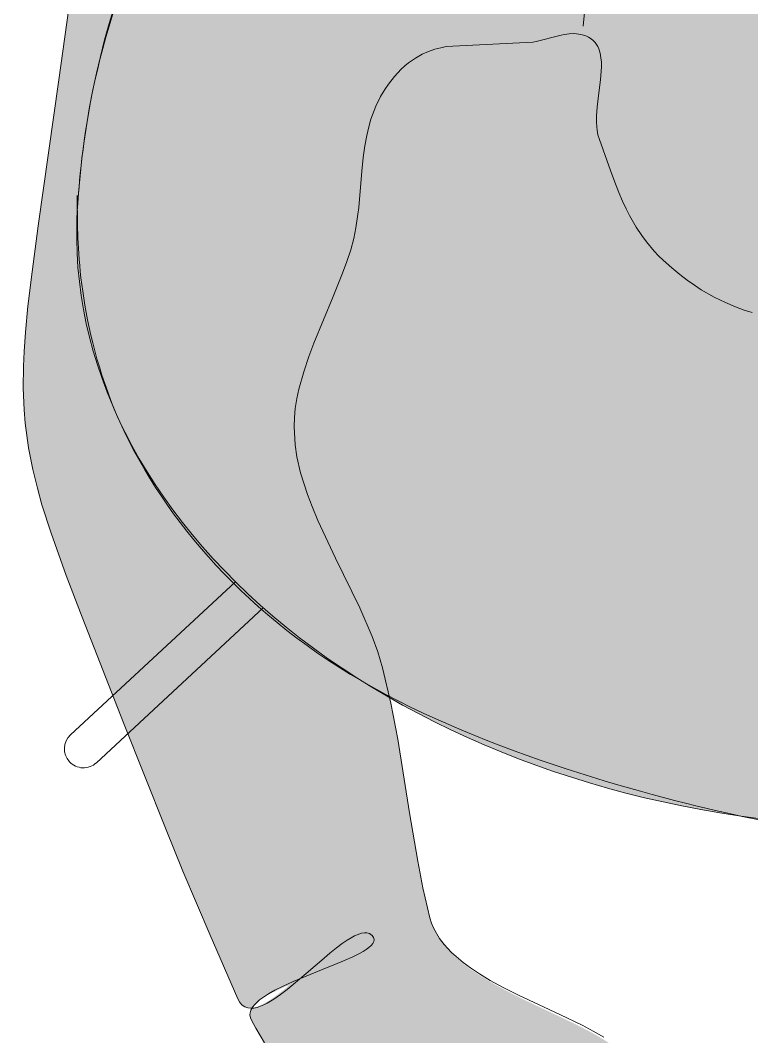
# Model space of a CAD drawing. Header units: millimetres. Extents: x 77031 to 80127, y -3300 to -507.
# Drawn here: x 78422.9 to 78653.6, y -1176 to -855.3 of the extents above; entities that cross this region are included whole.
import ezdxf

# ---------------------------------------------------------------- set-up
doc = ezdxf.new("R2010")
doc.units = ezdxf.units.MM
doc.header["$MEASUREMENT"] = 0
for name, color, linetype, lineweight in [('FURN-FREE', 1, 'Continuous', 0), ('PRES-FILL', 7, 'Continuous', 0), ('PRES-PEOP', 42, 'Continuous', 0)]:
    doc.layers.add(name, color=color, linetype=linetype, lineweight=lineweight)

# ---------------------------------------------------------------- blocks, each defined once
blk = doc.blocks.new('ANT_1')
at = {"color": 0, "linetype": 'ByBlock', "lineweight": -2}
for p, q in [((-190.0080000000016, -176.9709999999977), (-240.1239999999962, -227.2659999999958)), ((-180.8859999999986, -184.8449999999984), (-231.6219999999885, -235.7579999999923)), ((-240.1019999999844, -235.7509999999936), (-240.1239999999962, -235.7599999999941))]:
    blk.add_line(p, q, dxfattribs=at)
for centre, radius, start, end in [((-235.8759852194635, -231.4913881488303), 6.000000000000004, 135.1867472222222, 225.1567888888889), ((-235.8691630907997, -231.5142489645089), 6.000000000000012, 224.9720888888888, 315.070525)]:
    blk.add_arc(centre, radius, start, end, dxfattribs=at)
at = {"color": 0, "linetype": 'ByBlock', "lineweight": -2, "extrusion": (0, 0, -1)}
for centre, major_axis, ratio, start_param, end_param in [((5.602032608061563, -66.64383137634059), (4.853131661300853, 259.9547020407177), 0.9615384615384603, 4.71238898038469, 6.033510042954888), ((5.602729983103927, -66.64335468205263), (-249.9564442699204, 4.666472751250897), 0.7200000000000004, 4.7115489922008, 6.283185307179586)]:
    blk.add_ellipse(centre, major_axis=major_axis, ratio=ratio, start_param=start_param, end_param=end_param, dxfattribs=at)
blk = doc.blocks.new('*U8')
h = blk.add_hatch(color=7)
edge = h.paths.add_edge_path()
edge.add_arc((-189.5230698579498, 3.894953851107857), 436.8134136936625, 323.9445916666667, 358.8295111111111)
edge.add_line((247.1991972945702, -5.028036447503837), (248.1122242495871, -5.046691238007043))
edge.add_arc((-201.1721346928384, -2.019808004086372), 449.2945550665205, 359.6139972222223, 394.4989166666667)
edge.add_ellipse((178.438176232969, 231.5083815634425), major_axis=(-9.330090363337066, 20.94804797271574), ratio=0.923917886615076, start_angle=1.272221872585407e-14, end_angle=89.06783611111112)
edge.add_line((158.9346738031754, 223.2300806680287), (158.9509580197946, 223.2407149623905))
edge.add_arc((-738.9849474954876, -123.8838094883686), 962.696383024639, 18.352088268259195, 21.135530555555476, ccw=False)
edge.add_line((174.7483423471526, 179.2264030120568), (174.8475005683345, 179.2592964940268))
edge.add_line((174.8475005683345, 179.2592964940268), (174.7632560480902, 179.1814415873669))
edge.add_arc((-738.9849474954876, -123.8838094883686), 962.696383024639, 12.01740000000001, 18.349268978559394, ccw=False)
edge.add_line((202.6133815910016, 76.55798393368605), (202.613385594364, 76.55796512744564))
edge.add_ellipse((185.3627297544026, 78.62026789307129), major_axis=(-11.42001704835106, 18.85645010637373), ratio=0.7101413615132938, start_angle=130.3415222222222, end_angle=240.9620472222222, ccw=False)
edge.add_line((182.5489720905694, 60.23238496080739), (182.7609163116608, 60.28017894514778))
edge.add_ellipse((-70.28633080801183, 3.22126388597826), major_axis=(259.9547020407177, -4.853131661300898), ratio=0.9615384615384603, start_angle=14.30533888888888, end_angle=36.56680948074337)
edge.add_line((141.2796922553707, 148.2373896328063), (141.2795005683292, 148.2372964940296))
edge.add_line((141.2795005683292, 148.2372964940296), (141.2796552746972, 148.2374394665385))
edge.add_ellipse((-70.28633080801183, 3.22126388597826), major_axis=(259.9547020407177, -4.853131661300898), ratio=0.9615384615384603, start_angle=36.56682350138795, end_angle=90)
edge.add_line((-65.61985805676022, 253.1777081558976), (-65.61938136247136, 253.1770107808406))
edge.add_ellipse((-70.28585411372342, 3.220566510935896), major_axis=(-4.666472751250939, -249.9564442699204), ratio=0.7200000000000003, start_angle=180, end_angle=270.0477989558357)
edge.add_line((-250.2583243620504, 6.371899793577377), (-250.2582958129372, 6.373381804273539))
edge.add_line((-250.2582958129326, 6.37338180426741), (-250.2583502784353, 6.370465271524154))
edge.add_line((-250.2583502784306, 6.370465271527914), (-250.2583243620471, 6.371899793584845))
edge.add_ellipse((-70.29369377162948, 2.800639684093767), major_axis=(-4.731426504006894, -253.4356479310827), ratio=0.7101157289572855, start_angle=269.9522072734702, end_angle=360)
edge.add_line((-75.0251202756358, -250.6350082470017), (-75.02560038452111, -250.6345009173237))
edge.add_ellipse((-70.35912763326951, -0.6780566474044463), major_axis=(259.9547020407177, -4.853131661300898), ratio=0.9615384615384603, start_angle=270, end_angle=346.0807666666667)
edge.add_line((180.8396707460952, -65.5166733845399), (182.3148174292255, -65.89743086454109))
edge.add_ellipse((185.5519017692218, -84.89032965885417), major_axis=(-12.11588146826803, -18.41705503726557), ratio=0.7751110379519798, start_angle=119.0379527777778, end_angle=230.2780611111111, ccw=False)
edge.add_line((203.9136546580635, -84.16156648722244), (203.9136485167455, -84.16158838126285))
edge.add_arc((-731.6230369943639, 178.2582157786674), 971.6445047199426, 335.213116897576, 344.3310916666666, ccw=False)
edge.add_line((150.507241983214, -229.0981570245494), (150.5065005683309, -229.1007035059738))
edge.add_line((150.5065005683309, -229.1007035059738), (150.5061343833809, -229.1005555235752))
edge.add_line((150.5061343833809, -229.1005555235752), (150.5055005683334, -229.0987035059661))
edge.add_line((150.5055005683334, -229.0987035059661), (150.5383184758289, -228.991420954495))
edge.add_ellipse((169.6711985432867, -238.089789751888), major_axis=(19.0190367966044, -9.336634261293675), ratio=0.7660621444968635, start_angle=180.9321638888889, end_angle=270)
edge.add_line((162.5187564786906, -252.6595538665424), (163.6179454810863, -253.1991566765646))
at = {"color": 0}
blk.add_rational_spline([(163.6179454810922, -253.1991566765646), (244.3956380618752, -142.2440036543121), (247.1991972945757, -5.028036447503837), (247.6557107720782, -5.03736384275544), (248.1122242495871, -5.046691238007043), (249.0632559276278, 136.1162228152389), (169.1080861778337, 252.4564290877024), (150.0661567962538, 243.9753090432933), (158.9346738031686, 223.2300806680287), (158.9428159114855, 223.2353978152096), (158.9509580197946, 223.2407149623905), (167.3843117158985, 201.4254568799224), (174.7483423471572, 179.2264030120568), (174.7979214577431, 179.2428497530636), (174.8475005683345, 179.2592964940268), (174.8053783082119, 179.2203690407041), (174.7632560480902, 179.1814415873669), (191.5264878288363, 128.6399398122012), (202.6133815910043, 76.55798393368605), (202.6133835926826, 76.55797453055857), (202.613385594364, 76.55796512744564), (207.6479790385406, 47.05271919768711), (182.5489720905612, 60.23238496080739), (182.6549442011146, 60.25628195298486), (182.7609163116608, 60.28017894514778), (171.0129643532623, 108.169977247002), (141.2796922553753, 148.2373896328063), (141.27959641185, 148.2373430634179), (141.2795005683292, 148.2372964940296), (141.2795779215135, 148.237367980284), (141.2796552746972, 148.2374394665385), (65.21804999950791, 250.7350764623698), (-65.61985805676113, 253.1777081558976), (-65.61961970961556, 253.1773594683618), (-65.61938136247136, 253.1770107808406), (-245.7382225845445, 256.5396752922534), (-250.2583243620475, 6.37189979357936), (-250.2583100890331, 6.372640798945213), (-250.2582958129374, 6.37338180426741), (-250.2583230456842, 6.371923537910334), (-250.2583502784353, 6.370465271524154), (-250.2583373217212, 6.371182532559033), (-250.2583243620475, 6.37189979357936), (-255.1439419148403, -247.2723441011622), (-75.02512027563625, -250.6350082470017), (-75.02536033007846, -250.6347545821627), (-75.02560038452111, -250.6345009173237), (128.3684962364846, -254.4316945140745), (180.8396707460929, -65.51667338452535), (181.5772440876603, -65.70705212453322), (182.3148174292255, -65.89743086454109), (209.2685806552313, -53.96520079176116), (203.9136546580639, -84.16156648722244), (203.9136515874047, -84.16157743423537), (203.9136485167455, -84.16158838126285), (182.9888989878027, -158.7591245014191), (150.5072419832272, -229.0981570245494), (150.5068712757725, -229.0994302652543), (150.5065005683309, -229.1007035059738), (150.5063174758557, -229.1006295147672), (150.5061343833809, -229.1005555235752), (150.5058174758569, -229.0996295147634), (150.5055005683334, -229.0987035059661), (150.5219095220809, -229.0450622302305), (150.5383184758289, -228.991420954495), (143.8066565910931, -243.4735979856341), (162.518756478697, -252.659553866557), (163.0683509798882, -252.929355271539), (163.6179454810922, -253.1991566765646)], [1, 0.954018458761833, 1, 1, 1, 0.954018458761833, 1, 0.7128353987122346, 1, 1, 1, 0.9997050096312174, 1, 1, 1, 1, 1, 0.9984737766805626, 1, 1, 1, 0.5691322564512941, 1, 1, 1, 0.9811892478442809, 1, 1, 1, 1, 1, 0.8932412642455915, 1, 1, 1, 0.7068117680607829, 1, 0.9999999999957255, 1, 1, 1, 0.999999999995883, 1, 0.7068118065158087, 1, 1, 1, 0.7875766260787885, 1, 1, 1, 0.5646781698281227, 1, 1, 1, 0.9968360298930732, 1, 1, 1, 1, 1, 1, 1, 1, 1, 0.7128353987122346, 1, 1, 1], degree=2, knots=[0, 0, 0, 0.03448275862068965, 0.03448275862068965, 0.06896551724137931, 0.06896551724137931, 0.1034482758620689, 0.1034482758620689, 0.1379310344827586, 0.1379310344827586, 0.1724137931034482, 0.1724137931034482, 0.2068965517241378, 0.2068965517241378, 0.2241379310344826, 0.2241379310344826, 0.2413793103448275, 0.2413793103448275, 0.2758620689655172, 0.2758620689655172, 0.3103448275862069, 0.3103448275862069, 0.3448275862068964, 0.3448275862068964, 0.3793103448275861, 0.3793103448275861, 0.4137931034482755, 0.4137931034482755, 0.4310344827586206, 0.4310344827586206, 0.4482758620689654, 0.4482758620689654, 0.4827586206896549, 0.4827586206896549, 0.5172413793103448, 0.5172413793103448, 0.5517241379310345, 0.5517241379310345, 0.5862068965517239, 0.5862068965517239, 0.6206896551724138, 0.6206896551724138, 0.6551724137931033, 0.6551724137931033, 0.6896551724137929, 0.6896551724137929, 0.7241379310344825, 0.7241379310344825, 0.7586206896551724, 0.7586206896551724, 0.7931034482758622, 0.7931034482758622, 0.8275862068965517, 0.8275862068965517, 0.8620689655172412, 0.8620689655172412, 0.8965517241379309, 0.8965517241379309, 0.9051724137931034, 0.9051724137931034, 0.9137931034482757, 0.9137931034482757, 0.9224137931034483, 0.9224137931034483, 0.9310344827586206, 0.9310344827586206, 0.9655172413793103, 0.9655172413793103, 1, 1, 1], dxfattribs=at)
at = {"color": 0, "linetype": 'Continuous', "lineweight": 0, "rotation": 270}
blk.add_blockref('ANT_1', (-3.64249943167124, 8.823296494039823), dxfattribs=at)
blk = doc.blocks.new('SERIES 7_1')
at = {"color": 0, "linetype": 'Continuous', "lineweight": 0, "rotation": 89.99999999999997}
blk.add_blockref('*U8', (-5.046691238021594, -248.1122242495944), dxfattribs=at)
blk = doc.blocks.new('*U31')
at = {"layer": 'PRES-FILL', "linetype": 'ByBlock', "lineweight": -2, "extrusion": (0, 0, -1)}
h = blk.add_hatch(color=0, dxfattribs=at)
edge = h.paths.add_edge_path(flags=16)
edge.add_spline(control_points=[(87.07831214768521, -291.0744552105898), (88.89239608467324, -288.4548494400951), (89.3868450083537, -283.2889002702723), (89.49025166836509, -277.403629799308)], knot_values=[0, 0, 0, 0, 1, 1, 1, 1], degree=3, periodic=0)
edge.add_spline(control_points=[(89.49025166836509, -277.403629799308), (94.07544578356465, -264.2978469137597), (102.2647964179196, -248.1244687475628), (94.97166972405103, -247.5728208029323), (87.95137615259591, -247.0418098000373), (89.72454525633657, -264.0690811901804), (89.49025166836509, -277.403629799308)], knot_values=[0, 0, 0, 0, 0.5095306753181346, 0.5095306753181346, 0.5095306753181346, 1, 1, 1, 1], degree=3, periodic=0)
edge.add_spline(control_points=[(89.49025166836509, -277.403629799308), (87.52906642853486, -283.0092524418214), (86.22724547801045, -288.0536722698598), (87.07831214768521, -291.0744552105898)], knot_values=[0, 0, 0, 0, 1, 1, 1, 1], degree=3, periodic=0)
edge.add_spline(control_points=[(87.07831214768521, -291.0744552105898), (85.95999222934915, -292.6893514408366), (84.34017201391543, -293.3365619410179), (82.00130538464873, -292.588061009963), (63.59383381524094, -286.6971694839449), (44.8586623232768, -280.6748171648869), (26.44999149456999, -274.1039725800074), (3.9773302364556, -266.0825154139529), (-18.35495155215904, -258.1142490278435), (-40.76494914465002, -249.8098054022048), (-62.09082103253604, -241.9071048271653), (-84.02545566086337, -234.3002088238281), (-102.0363383753865, -220.28688754615), (-117.448824006904, -208.2952424799223), (-129.9151441368886, -193.224161107144), (-142.6432244094103, -178.5923170648239), (-163.0005941388154, -155.1900558744019), (-182.8546414146549, -131.3060623629281), (-203.2343677893878, -107.9247166534042), (-213.1979345754808, -96.49367016923497), (-224.2374659782072, -86.03110257819208), (-234.3364193446832, -74.70105654422514), (-246.7178919629878, -60.8102453242609), (-254.7748833752048, -44.37492258180282), (-259.7027346674222, -25.00474835188652), (-268.8092894337969, 10.790883861162), (-269.3557246566997, 46.90065336134285), (-252.6851600430309, 77.86553913386888), (-241.2536237630775, 99.09914599225158), (-227.3397290833309, 117.7993371364064), (-211.9662182720858, 135.6688070436066), (-198.2174307193054, 151.649772514349), (-184.4468728898428, 167.5986870604975), (-170.5998475073648, 183.4938566907585), (-153.8705150601891, 202.6976618188055), (-137.0851828110681, 221.9010084819674), (-119.849793029447, 240.5959913312399), (-106.8232585273508, 254.7256885524985), (-88.38601897299668, 262.3861756959013), (-71.0711607723133, 271.4910562303339), (-49.31172820178472, 282.9330808634113), (-28.25311481853714, 292.6512301065959), (-3.265834411584365, 297.327335357113), (21.50146026010043, 301.9622726039379), (44.73838342506497, 298.5593976669188), (68.35236469291704, 290.7234910957413), (91.13489496557304, 283.1634876956668), (111.8712580557258, 273.757788462317), (130.4584782136226, 259.7759117501701), (157.4580053185855, 239.466039910214), (182.7918153615101, 217.5136692575397), (207.6003872518704, 194.901925592887), (226.2076064090579, 177.9423975816535), (243.9963418850166, 159.9594654293614), (260.3465887235943, 140.7443127179795), (265.369662271456, 134.841091423732), (270.063062016452, 127.4894450132924), (269.8281436665493, 119.5425549638967), (269.0001458406332, 91.53279035793093), (265.0361819725294, 65.12352676319279), (263.161836492407, 37.95410509096837), (261.184343751047, 9.289520726677438), (260.2340487209294, -19.5611151615376), (257.9202655614936, -48.25189084417798), (257.6397211215444, -51.73062547016161), (254.9934591089623, -54.59069810862275), (254.1837163049422, -58.03427320504125), (253.3515663618091, -61.57313863996387), (253.2291796872669, -65.17489315882995), (253.4760670081814, -68.77246832677338), (254.4084206014304, -82.3584723509266), (267.5626279749195, -92.20125338997605), (268.180903153152, -106.6588880038908), (268.981759190312, -125.38596030396), (262.4752963331994, -142.6908594273555), (255.5529541847282, -157.7631315541876), (248.2408484707266, -173.68405033819), (230.6169023986076, -188.9544215020214), (215.0945164613659, -195.908435616213), (194.6235048089657, -205.0794293369763), (227.5421476998163, -119.8030906882996), (210.4050449187998, -122.7259414140281), (200.6489644700778, -124.3899080240444), (194.8665631468102, -152.8433226549969), (181.9270150395459, -153.2528445356438), (179.8478432335687, -153.3186479424257), (175.6591534204636, -153.3011556875717), (175.5916423200324, -151.0476115536367), (174.6981617055571, -121.2229162775329), (175.90425054972, -84.15658467014873), (191.9475750213969, -63.78702212475764), (196.1806730425669, -58.4124281586046), (202.3631110610004, -54.47162794200267), (209.6942834992296, -51.72211669212993)], knot_values=[0, 0, 0, 0, 0.004098381531734696, 0.004098381531734696, 0.004098381531734696, 0.03635368013720219, 0.03635368013720219, 0.03635368013720219, 0.07572982011414187, 0.07572982011414187, 0.07572982011414187, 0.1132010653974124, 0.1132010653974124, 0.1132010653974124, 0.14526640270913, 0.14526640270913, 0.14526640270913, 0.1965519000639748, 0.1965519000639748, 0.1965519000639748, 0.2216251747810174, 0.2216251747810174, 0.2216251747810174, 0.25236539637566, 0.25236539637566, 0.25236539637566, 0.3091726121130702, 0.3091726121130702, 0.3091726121130702, 0.3481271264153437, 0.3481271264153437, 0.3481271264153437, 0.3829647993414165, 0.3829647993414165, 0.3829647993414165, 0.4250540564899624, 0.4250540564899624, 0.4250540564899624, 0.4568651827461615, 0.4568651827461615, 0.4568651827461615, 0.4968419500255261, 0.4968419500255261, 0.4968419500255261, 0.5364667654958765, 0.5364667654958765, 0.5364667654958765, 0.5746963866582342, 0.5746963866582342, 0.5746963866582342, 0.630228181300859, 0.630228181300859, 0.630228181300859, 0.6718787961638446, 0.6718787961638446, 0.6718787961638446, 0.6846745725113127, 0.6846745725113127, 0.6846745725113127, 0.7297748169105458, 0.7297748169105458, 0.7297748169105458, 0.7773569765908894, 0.7773569765908894, 0.7773569765908894, 0.78312627708974, 0.78312627708974, 0.78312627708974, 0.7890552252170661, 0.7890552252170661, 0.7890552252170661, 0.8114455046014806, 0.8114455046014806, 0.8114455046014806, 0.8404477855449914, 0.8404477855449914, 0.8404477855449914, 0.8710830444871903, 0.8710830444871903, 0.8710830444871903, 0.9114849997865957, 0.9114849997865957, 0.9114849997865957, 0.9344856628054873, 0.9344856628054873, 0.9344856628054873, 0.9381814897131244, 0.9381814897131244, 0.9381814897131244, 0.9870941822375215, 0.9870941822375215, 0.9870941822375215, 1, 1, 1, 1], degree=3, periodic=0)
edge.add_line((209.6942834992296, -51.72211669212993), (193.9554313921108, -0.0241649686722667))
edge.add_spline(control_points=[(193.9554313921108, -0.0241649686722667), (187.0334699935411, 22.71264097993844), (179.5682325627859, 45.27655141682044), (171.5461613383741, 67.66414764718502), (163.0286974002884, 91.4342611524844), (139.5974247022968, 107.5570674201954), (118.727084608603, 121.898021075016), (107.4085535302656, 129.6754951798357), (96.13803730566724, 136.5337036815545), (80.50538087006862, 136.889317852736), (68.37265735135588, 137.1653149897029), (58.48686090826959, 133.788806689874), (50.14550819516444, 127.2132180820699)], knot_values=[0, 0, 0, 0, 0.3242048070790112, 0.3242048070790112, 0.3242048070790112, 0.6684304659642469, 0.6684304659642469, 0.6684304659642469, 0.8551130404015013, 0.8551130404015013, 0.8551130404015013, 1, 1, 1, 1], degree=3, periodic=0)
edge.add_line((50.14550819516444, 127.2132180820699), (43.44551937063807, 121.931536357064))
edge.add_spline(control_points=[(43.44551937063807, 121.931536357064), (52.97537610727159, 111.9743174005489), (61.70828375140263, 101.2227619635232), (66.21967390883947, 86.38209284510958), (72.00109886936116, 67.36351722243853), (70.56204819517006, 51.92159684377839), (65.78859446715069, 32.36011425747711), (60.91834914836363, 12.4019823846611), (52.41068678936426, -3.899051625005086), (40.46282677565614, -16.59624482723302), (29.76929379776266, -27.9604434435023), (15.70692158864404, -35.86571801295941), (-4.085994196801039, -37.78828460553632), (-21.39602580967767, -39.46967853733076), (-32.80868237360846, -32.61645050876541), (-46.03115763618553, -27.68787525540392), (-56.1175780057456, -23.92824017645034), (-63.95629683329025, -4.318340353158419), (-73.36998533715814, -9.364488506849739), (-78.17783261312434, -11.94170461558679), (-80.01234252599534, -18.3945593916651), (-82.95708621914673, -23.17112827469828), (-90.37560748166288, -35.2044600390218), (-104.8919222977493, -43.48754374749842), (-103.9488796295482, -59.94721314539493), (-102.631669643808, -82.93752061140549), (-81.87161202239076, -92.77921701142623), (-71.7937421127499, -109.5896862432128), (-62.75094410458405, -124.6735957450292), (-56.88481326244073, -143.0784906290792), (-45.7438668603354, -155.8284881344516), (-27.61782189122459, -176.5724195560542), (8.658404096138838, -176.64672940132), (33.86351756973454, -189.27100827291), (57.29500610367541, -201.0069461387902), (80.00715993152699, -218.5647198101942), (102.9092625649428, -230.2106602261847), (126.4267073182564, -242.1695080541467), (170.3451343521447, -203.4649171256533), (183.9370973615805, -215.0859390001569), (185.4372476237404, -216.3685557200151), (186.1864357418381, -221.3471233283854), (185.6590915353518, -224.0190201072401), (183.9894642690488, -232.4785265553292), (161.5987339165076, -243.6861511579482), (165.3047475051135, -244.3993410344556), (170.2820739891904, -245.3571839500946), (189.8162513641655, -233.9521160573786), (202.0941385273327, -232.4393783165142), (206.9790718614022, -231.8375139307318), (219.157662397447, -228.4554485970802), (217.4211306994621, -233.8441241849796), (214.2524660099953, -243.6768880085583), (208.3265807279386, -250.789508595677), (201.6973211799923, -257.114315722567), (184.8370183136867, -273.2002998294483), (168.616999719794, -289.941646781539), (141.3669247969519, -295.3527005507058), (121.8067194644391, -299.2367751116544), (104.2733657352583, -296.6543974041779), (90.1164381689814, -293.8974959615152), (88.4524282129496, -293.5734488526214), (87.5004884775044, -292.5729312999538), (87.07831214768521, -291.0744552105898)], knot_values=[0, 0, 0, 0, 0.0445675321191511, 0.0445675321191511, 0.0445675321191511, 0.1016815997639398, 0.1016815997639398, 0.1016815997639398, 0.1599537725823565, 0.1599537725823565, 0.1599537725823565, 0.2121083342373425, 0.2121083342373425, 0.2121083342373425, 0.2577204674264914, 0.2577204674264914, 0.2577204674264914, 0.2925144935189276, 0.2925144935189276, 0.2925144935189276, 0.3102848248294786, 0.3102848248294786, 0.3102848248294786, 0.3550525854241348, 0.3550525854241348, 0.3550525854241348, 0.4175826737119677, 0.4175826737119677, 0.4175826737119677, 0.4736904586800346, 0.4736904586800346, 0.4736904586800346, 0.5649764407445235, 0.5649764407445235, 0.5649764407445235, 0.6498388415546573, 0.6498388415546573, 0.6498388415546573, 0.7369813565731338, 0.7369813565731338, 0.7369813565731338, 0.746599309966639, 0.746599309966639, 0.746599309966639, 0.7770507628045908, 0.7770507628045908, 0.7770507628045908, 0.817948298408715, 0.817948298408715, 0.817948298408715, 0.8342199689575515, 0.8342199689575515, 0.8342199689575515, 0.8639110295738617, 0.8639110295738617, 0.8639110295738617, 0.9394247835290591, 0.9394247835290591, 0.9394247835290591, 0.9936288375354178, 0.9936288375354178, 0.9936288375354178, 1, 1, 1, 1], degree=3, periodic=0)
at = {"layer": 'PRES-PEOP', "color": 0, "linetype": 'ByBlock', "lineweight": -2, "extrusion": (0, 0, -1), "flags": 128}
for points in [[(-203.2343677893878, -107.9247166534042), (-172.9335290726594, -143.2453998736819), (-142.6432244094103, -178.5923170648239), (-133.0650876738728, -189.617799585234), (-125.7495006405588, -197.8068284839828), (-120.1197960057179, -203.797628276945), (-115.7880583052756, -208.1611192454875), (-112.465444083995, -211.3419800694683), (-107.3445555412763, -215.9375527331431), (-102.0363383753865, -220.28688754615), (-98.65564059196913, -222.8107014972265), (-92.06565932167723, -227.1917744129169), (-86.06377102839178, -230.6890298361686), (-80.6594767444767, -233.5248641725193), (-75.83246385274833, -235.8567089627541), (-67.21170288760914, -239.6579160075999), (-54.02199953620584, -244.878039450683), (-40.76494914465002, -249.8098054022048), (-7.166617464841693, -262.0675061049333), (26.44999149456999, -274.1039725800074), (40.3015481907205, -278.9374622255564), (61.18141056354943, -285.8836156645339), (82.00130538464873, -292.588061009963), (83.30673196483258, -292.8756118907404), (84.43141388730146, -292.8711745937399), (85.39729312926647, -292.6175259179727), (86.2239254842425, -292.1525599911984), (86.9287231693088, -291.5097930594638), (87.52717375094653, -290.7188186544154), (88.03303764337761, -289.8057178780655), (88.45852622247912, -288.7934290995254), (88.8144624063134, -287.7020809551177), (89.11042538008769, -286.5492921768237), (89.56120346807438, -284.0781092537145), (89.85717661081435, -281.5195826437121), (90.04384459777066, -278.9517618588725), (90.22273145876534, -273.8347179729171), (90.3209871000945, -264.612029031392), (90.39705472772766, -261.2975093217974), (90.52411307675357, -258.5525156527656), (90.70072790912673, -256.3098924339647), (90.91817575185996, -254.496593413809), (91.16518854007882, -253.042169118431), (91.43051913467207, -251.8829233501601), (91.70419878674875, -250.9635262393131), (92.2861363691627, -249.5884406935438), (92.81712487467303, -248.7704368532213), (93.27330994936347, -248.2869984400022), (94.05785582314275, -247.785974527389), (94.97166972405103, -247.5728208029323), (95.80039906912862, -247.6431471414835), (96.40830870236096, -247.9483287305193), (96.8265201132017, -248.4526040413766), (97.08258111408941, -249.1243349237484), (97.20083848165814, -249.9355786040469), (97.20277372778946, -250.8617018400982), (97.10730553740723, -251.8810332011271), (96.93106207755045, -252.9745498210032), (96.68862607996562, -254.1255953156651), (96.04288974093652, -256.5845148492153), (95.26218932203483, -259.1235953497016), (94.41206039734243, -261.668919169846), (92.62478833355999, -266.7413814488536), (89.45458678160503, -275.9213055405271), (88.44386618099088, -279.2459201818056), (87.71436450518377, -282.0171415274745), (87.22809923954628, -284.2985700263889), (86.94145142328489, -286.1596639367999), (86.81195057967852, -287.6676444012992), (86.80158279140596, -288.8835000808467), (86.8780699373674, -289.8604056383047), (87.0150184476297, -290.6435024583407), (87.423384576854, -291.8399510997333), (87.88054551093228, -292.5806909188614), (88.31388097525632, -293.0418331150431), (89.11765267394367, -293.5723303560881), (90.1164381689814, -293.8974959615152), (92.7460827203322, -294.4196169175848), (97.97717238971381, -295.4272416016684)], [(167.4050744252309, -213.9570956436146), (163.7158816602096, -215.2005775188445), (160.0862663195076, -216.5926124121033), (152.9235502221636, -219.6188903943912), (139.7032043785657, -225.3683306726452), (134.6688527242586, -227.3828373311117), (130.2875034316676, -228.9685373248794), (126.4978098455176, -230.169916114537), (123.2328131697141, -231.0447362474879), (120.4265713919085, -231.652449868292), (115.6587467149948, -232.3040971592563), (112.2280160108276, -232.3986702010297), (109.7509627482577, -232.2197699736862), (106.2111714988496, -231.5077773582088), (104.5285878090217, -230.9360686074215), (102.9092625649428, -230.2106602261847), (94.38154389984265, -225.6247589702252), (86.90415843266965, -221.2510644161812), (73.77300060228299, -213.0815969137475), (53.93211169551068, -200.5702580415673), (43.93012546961836, -194.6622010176361), (33.86351756973454, -189.27100827291), (29.00863027011656, -187.0405907526001), (24.25734093318169, -185.1751697964137), (14.95439863568026, -182.1229550305798), (-1.940853950523888, -177.4787472399694), (-14.48287398447428, -173.8535362476468), (-19.03316903905943, -172.3226308201483), (-22.91124279924406, -170.8669648590803), (-29.40663509818114, -167.9923753991025), (-33.98355656703643, -165.5053105932893), (-37.22173572202155, -163.4213354905005), (-41.72325767811708, -159.8953454434886), (-43.79747441111977, -157.9338026148253), (-45.7438668603354, -155.8284881344516), (-47.75447830258054, -153.3672976346352), (-49.54310137005814, -150.9519151260902), (-52.67979444270895, -146.1797781302012), (-55.23425821999263, -141.7909725131103), (-57.35910637082998, -137.8271141571604), (-64.40944968188705, -123.5205607447497), (-67.98312300498947, -116.4220873414379), (-69.84922317924793, -112.9618682181026), (-71.7937421127499, -109.5896862432128), (-73.7961255316186, -106.5256074393546), (-75.86337383276259, -103.778374436195), (-80.10545772893238, -98.86513450346683), (-88.042352000557, -90.57656013346423), (-90.97078234578657, -87.42123018715938), (-93.42703430477559, -84.58101721655112), (-95.45730334753898, -82.00920147092256), (-97.11746067080821, -79.67517543718714), (-98.46411515074578, -77.55719866989239), (-100.539851274938, -73.65123790893995), (-101.8246475089763, -70.52944030465733), (-102.6142944282474, -68.06550861209689), (-103.099845599565, -66.14253182695393), (-103.6434731952977, -63.12838250079949), (-103.9488796295482, -59.94721314539493), (-103.9905420601499, -58.40922584445798), (-103.9487535337612, -56.96495578438771), (-103.6517950393609, -54.28674513471196), (-103.1348078232477, -51.90857908182807), (-102.4607971787773, -49.78435674434877), (-101.6792820650808, -47.8761565400855), (-100.8289251794631, -46.15273378478014), (-99.93967117778811, -44.58829376410722), (-82.95708621914673, -23.17112827469828), (-82.41986871098197, -22.26022806741094), (-78.72704487368173, -14.99344540685706), (-78.21353594474931, -14.13088391658675), (-77.7380096670895, -13.40232921548159), (-77.29843221135525, -12.78854541623878), (-76.46772304986371, -11.77691200037953), (-75.785793566356, -11.07844872660644), (-75.23697252746933, -10.5930203935568), (-74.34731584643305, -9.93339916451805), (-73.36998533715814, -9.364488506849739), (-72.43239394128614, -8.955281304901291), (-71.53952241304796, -8.690504501384567), (-70.68808896364499, -8.5510734905547), (-69.87511528781033, -8.51998451896361), (-69.0978969958669, -8.58210491034697), (-68.35397690706304, -8.723983604701061), (-67.64112093175936, -8.93368008917605), (-66.27955924489652, -9.526441412614076), (-65.02328207545361, -10.28279532882152), (-63.85994439385831, -11.14525299394154), (-62.77925525592582, -12.06968498643255), (-61.77259123998374, -13.02259203371068), (-59.89477120531956, -14.98423781377642), (-56.60349811847846, -18.72094323615602), (-54.09415441442979, -21.52378044748912), (-52.16861633670487, -23.48406156852434), (-50.69131576465588, -24.81456885374791), (-49.56104118811345, -25.70858953773859), (-48.69925047413562, -26.31002038844599), (-47.38161811230384, -27.0851578783986), (-46.03115763618553, -27.68787525540392), (-36.27613407551689, -31.56122146551934), (-32.63366023806884, -32.99459580030816), (-29.41246891881747, -34.1785199196529), (-26.54960862438747, -35.13317248868407), (-23.99843806250283, -35.88785718166764), (-21.7226188155546, -36.47413886184222), (-17.62136001763429, -37.30253313686262), (-14.42826613145007, -37.73154591859202), (-11.95739980002691, -37.92988103854441), (-8.113674603839172, -38.00614708937064), (-6.124167859081354, -37.93599598629953), (-4.085994196801039, -37.78828460553632), (-0.5116985026397742, -37.38303893440025), (2.731435153829807, -36.87088481011597), (5.679285316706228, -36.27819946180534), (8.363274728872057, -35.62667833925661), (10.81098287073837, -34.93410912679246), (15.2263208342265, -33.4302820990124), (18.90913302988338, -31.90464377925673), (21.99809154862305, -30.41734430064389), (24.60191737972491, -29.00483179170988), (26.80660180872655, -27.68750738882227)], [(-87.30054301232303, 3.902209536638111), (-76.17947707414714, -7.913021600659704)]]:
    blk.add_lwpolyline(points, dxfattribs=at)
blk = doc.blocks.new('ANT_11')
at = {"color": 0, "linetype": 'ByBlock', "lineweight": -2}
for p, q in [((-190.0080000000016, -176.9709999999977), (-240.1239999999962, -227.2659999999958)), ((-180.8859999999986, -184.8449999999984), (-231.6219999999885, -235.7579999999923)), ((-240.1019999999844, -235.7509999999936), (-240.1239999999962, -235.7599999999941))]:
    blk.add_line(p, q, dxfattribs=at)
for centre, radius, start, end in [((-235.8759852194635, -231.4913881488303), 6.000000000000004, 135.1867472222222, 225.1567888888889), ((-235.8691630907997, -231.5142489645089), 6.000000000000012, 224.9720888888888, 315.070525)]:
    blk.add_arc(centre, radius, start, end, dxfattribs=at)
at = {"color": 0, "linetype": 'ByBlock', "lineweight": -2, "extrusion": (0, 0, -1)}
for centre, major_axis, ratio, start_param, end_param in [((5.602032608061563, -66.64383137634059), (4.853131661300853, 259.9547020407177), 0.9615384615384603, 4.71238898038469, 6.033510042954888), ((5.602729983103927, -66.64335468205263), (-249.9564442699204, 4.666472751250897), 0.7200000000000003, 4.7115489922008, 6.283185307179586)]:
    blk.add_ellipse(centre, major_axis=major_axis, ratio=ratio, start_param=start_param, end_param=end_param, dxfattribs=at)
blk = doc.blocks.new('*U42')
h = blk.add_hatch(color=7)
edge = h.paths.add_edge_path()
edge.add_arc((-189.5230698579498, 3.894953851107857), 436.8134136936625, 323.9445916666667, 358.8295111111111)
edge.add_line((247.1991972945702, -5.028036447503837), (248.1122242495871, -5.046691238007043))
edge.add_arc((-201.1721346928384, -2.019808004086372), 449.2945550665205, 359.6139972222223, 394.4989166666667)
edge.add_ellipse((178.438176232969, 231.5083815634425), major_axis=(-9.330090363337066, 20.94804797271574), ratio=0.923917886615076, start_angle=1.272221872585407e-14, end_angle=89.06783611111112)
edge.add_line((158.9346738031754, 223.2300806680287), (158.9509580197946, 223.2407149623905))
edge.add_arc((-738.9849474954876, -123.8838094883686), 962.6963830246389, 18.352088268259195, 21.135530555555476, ccw=False)
edge.add_line((174.7483423471526, 179.2264030120568), (174.8475005683345, 179.2592964940268))
edge.add_line((174.8475005683345, 179.2592964940268), (174.7632560480902, 179.1814415873669))
edge.add_arc((-738.9849474954876, -123.8838094883686), 962.6963830246389, 12.01740000000001, 18.349268978559394, ccw=False)
edge.add_line((202.6133815910016, 76.55798393368605), (202.613385594364, 76.55796512744564))
edge.add_ellipse((185.3627297544026, 78.62026789307129), major_axis=(-11.42001704835106, 18.85645010637373), ratio=0.7101413615132938, start_angle=130.3415222222222, end_angle=240.9620472222222, ccw=False)
edge.add_line((182.5489720905694, 60.23238496080739), (182.7609163116608, 60.28017894514778))
edge.add_ellipse((-70.28633080801183, 3.22126388597826), major_axis=(259.9547020407177, -4.853131661300898), ratio=0.9615384615384603, start_angle=14.30533888888888, end_angle=36.56680948074337)
edge.add_line((141.2796922553707, 148.2373896328063), (141.2795005683292, 148.2372964940296))
edge.add_line((141.2795005683292, 148.2372964940296), (141.2796552746972, 148.2374394665385))
edge.add_ellipse((-70.28633080801183, 3.22126388597826), major_axis=(259.9547020407177, -4.853131661300898), ratio=0.9615384615384603, start_angle=36.56682350138795, end_angle=90)
edge.add_line((-65.61985805676022, 253.1777081558976), (-65.61938136247136, 253.1770107808406))
edge.add_ellipse((-70.28585411372342, 3.220566510935896), major_axis=(-4.666472751250939, -249.9564442699204), ratio=0.7200000000000002, start_angle=180, end_angle=270.0477989558357)
edge.add_line((-250.2583243620504, 6.371899793577377), (-250.2582958129371, 6.373381804273539))
edge.add_line((-250.2582958129326, 6.37338180426741), (-250.2583502784353, 6.370465271524154))
edge.add_line((-250.2583502784306, 6.370465271527914), (-250.2583243620471, 6.371899793584845))
edge.add_ellipse((-70.29369377162948, 2.800639684093767), major_axis=(-4.731426504006894, -253.4356479310827), ratio=0.7101157289572854, start_angle=269.9522072734702, end_angle=360)
edge.add_line((-75.0251202756358, -250.6350082470017), (-75.02560038452111, -250.6345009173237))
edge.add_ellipse((-70.35912763326951, -0.6780566474044463), major_axis=(259.9547020407177, -4.853131661300898), ratio=0.9615384615384603, start_angle=270, end_angle=346.0807666666667)
edge.add_line((180.8396707460952, -65.5166733845399), (182.3148174292255, -65.89743086454109))
edge.add_ellipse((185.5519017692218, -84.89032965885417), major_axis=(-12.11588146826803, -18.41705503726557), ratio=0.7751110379519798, start_angle=119.0379527777778, end_angle=230.2780611111111, ccw=False)
edge.add_line((203.9136546580635, -84.16156648722244), (203.9136485167455, -84.16158838126285))
edge.add_arc((-731.6230369943639, 178.2582157786674), 971.6445047199426, 335.213116897576, 344.3310916666666, ccw=False)
edge.add_line((150.507241983214, -229.0981570245494), (150.5065005683309, -229.1007035059738))
edge.add_line((150.5065005683309, -229.1007035059738), (150.5061343833809, -229.1005555235752))
edge.add_line((150.5061343833809, -229.1005555235752), (150.5055005683334, -229.0987035059661))
edge.add_line((150.5055005683334, -229.0987035059661), (150.5383184758289, -228.991420954495))
edge.add_ellipse((169.6711985432867, -238.089789751888), major_axis=(19.0190367966044, -9.336634261293675), ratio=0.7660621444968635, start_angle=180.9321638888889, end_angle=270)
edge.add_line((162.5187564786906, -252.6595538665424), (163.6179454810863, -253.1991566765646))
at = {"color": 0}
blk.add_rational_spline([(163.6179454810922, -253.1991566765646), (244.3956380618752, -142.2440036543121), (247.1991972945757, -5.028036447503837), (247.6557107720782, -5.03736384275544), (248.1122242495871, -5.046691238007043), (249.0632559276278, 136.1162228152389), (169.1080861778337, 252.4564290877024), (150.0661567962538, 243.9753090432933), (158.9346738031686, 223.2300806680287), (158.9428159114855, 223.2353978152096), (158.9509580197946, 223.2407149623905), (167.3843117158981, 201.4254568799224), (174.7483423471572, 179.2264030120568), (174.7979214577431, 179.2428497530636), (174.8475005683345, 179.2592964940268), (174.8053783082119, 179.2203690407041), (174.7632560480902, 179.1814415873669), (191.5264878288358, 128.6399398122012), (202.6133815910039, 76.55798393368605), (202.6133835926826, 76.55797453055857), (202.613385594364, 76.55796512744564), (207.6479790385406, 47.05271919768711), (182.5489720905612, 60.23238496080739), (182.6549442011146, 60.25628195298486), (182.7609163116608, 60.28017894514778), (171.0129643532623, 108.169977247002), (141.2796922553753, 148.2373896328063), (141.27959641185, 148.2373430634179), (141.2795005683292, 148.2372964940296), (141.2795779215135, 148.237367980284), (141.2796552746972, 148.2374394665385), (65.21804999950791, 250.7350764623698), (-65.61985805676113, 253.1777081558976), (-65.61961970961556, 253.1773594683618), (-65.61938136247136, 253.1770107808406), (-245.7382225845443, 256.5396752922534), (-250.2583243620475, 6.37189979357936), (-250.2583100890331, 6.372640798945213), (-250.2582958129374, 6.37338180426741), (-250.2583230456842, 6.371923537910334), (-250.2583502784353, 6.370465271524154), (-250.2583373217212, 6.371182532559033), (-250.2583243620475, 6.37189979357936), (-255.1439419148403, -247.2723441011622), (-75.02512027563625, -250.6350082470017), (-75.02536033007846, -250.6347545821627), (-75.02560038452111, -250.6345009173237), (128.3684962364846, -254.4316945140745), (180.8396707460929, -65.51667338452535), (181.5772440876603, -65.70705212453322), (182.3148174292255, -65.89743086454109), (209.2685806552313, -53.96520079176116), (203.9136546580639, -84.16156648722244), (203.9136515874047, -84.16157743423537), (203.9136485167455, -84.16158838126285), (182.9888989878027, -158.7591245014191), (150.5072419832272, -229.0981570245494), (150.5068712757725, -229.0994302652543), (150.5065005683309, -229.1007035059738), (150.5063174758557, -229.1006295147672), (150.5061343833809, -229.1005555235752), (150.5058174758569, -229.0996295147634), (150.5055005683334, -229.0987035059661), (150.5219095220809, -229.0450622302305), (150.5383184758289, -228.991420954495), (143.8066565910931, -243.4735979856341), (162.518756478697, -252.659553866557), (163.0683509798882, -252.929355271539), (163.6179454810922, -253.1991566765646)], [1, 0.954018458761833, 1, 1, 1, 0.954018458761833, 1, 0.7128353987122346, 1, 1, 1, 0.9997050096312174, 1, 1, 1, 1, 1, 0.9984737766805626, 1, 1, 1, 0.5691322564512941, 1, 1, 1, 0.9811892478442809, 1, 1, 1, 1, 1, 0.8932412642455915, 1, 1, 1, 0.7068117680607829, 1, 0.9999999999957255, 1, 1, 1, 0.999999999995883, 1, 0.7068118065158087, 1, 1, 1, 0.7875766260787885, 1, 1, 1, 0.5646781698281227, 1, 1, 1, 0.9968360298930732, 1, 1, 1, 1, 1, 1, 1, 1, 1, 0.7128353987122346, 1, 1, 1], degree=2, knots=[0, 0, 0, 0.03448275862068965, 0.03448275862068965, 0.06896551724137931, 0.06896551724137931, 0.1034482758620689, 0.1034482758620689, 0.1379310344827586, 0.1379310344827586, 0.1724137931034482, 0.1724137931034482, 0.2068965517241378, 0.2068965517241378, 0.2241379310344826, 0.2241379310344826, 0.2413793103448275, 0.2413793103448275, 0.2758620689655172, 0.2758620689655172, 0.3103448275862069, 0.3103448275862069, 0.3448275862068964, 0.3448275862068964, 0.3793103448275861, 0.3793103448275861, 0.4137931034482755, 0.4137931034482755, 0.4310344827586206, 0.4310344827586206, 0.4482758620689654, 0.4482758620689654, 0.4827586206896549, 0.4827586206896549, 0.5172413793103448, 0.5172413793103448, 0.5517241379310345, 0.5517241379310345, 0.5862068965517239, 0.5862068965517239, 0.6206896551724138, 0.6206896551724138, 0.6551724137931033, 0.6551724137931033, 0.6896551724137929, 0.6896551724137929, 0.7241379310344825, 0.7241379310344825, 0.7586206896551724, 0.7586206896551724, 0.7931034482758622, 0.7931034482758622, 0.8275862068965517, 0.8275862068965517, 0.8620689655172412, 0.8620689655172412, 0.8965517241379309, 0.8965517241379309, 0.9051724137931034, 0.9051724137931034, 0.9137931034482757, 0.9137931034482757, 0.9224137931034483, 0.9224137931034483, 0.9310344827586206, 0.9310344827586206, 0.9655172413793103, 0.9655172413793103, 1, 1, 1], dxfattribs=at)
at = {"color": 0, "linetype": 'Continuous', "lineweight": 0, "rotation": 270}
blk.add_blockref('ANT_11', (-3.64249943167124, 8.823296494039823), dxfattribs=at)
blk = doc.blocks.new('SERIES 7_11')
at = {"color": 0, "linetype": 'Continuous', "lineweight": 0, "rotation": 89.99999999999997}
blk.add_blockref('*U42', (-5.046691238021594, -248.1122242495944), dxfattribs=at)
blk = doc.blocks.new('*U65')
at = {"layer": 'PRES-FILL', "linetype": 'ByBlock', "lineweight": -2, "extrusion": (0, 0, -1)}
h = blk.add_hatch(color=0, dxfattribs=at)
edge = h.paths.add_edge_path(flags=16)
edge.add_spline(control_points=[(87.07831214768521, -291.0744552105898), (88.89239608467324, -288.4548494400951), (89.3868450083537, -283.2889002702723), (89.49025166836509, -277.403629799308)], knot_values=[0, 0, 0, 0, 1, 1, 1, 1], degree=3, periodic=0)
edge.add_spline(control_points=[(89.49025166836509, -277.403629799308), (94.07544578356465, -264.2978469137597), (102.2647964179196, -248.1244687475628), (94.97166972405103, -247.5728208029323), (87.95137615259591, -247.0418098000373), (89.72454525633657, -264.0690811901804), (89.49025166836509, -277.403629799308)], knot_values=[0, 0, 0, 0, 0.5095306753181346, 0.5095306753181346, 0.5095306753181346, 1, 1, 1, 1], degree=3, periodic=0)
edge.add_spline(control_points=[(89.49025166836509, -277.403629799308), (87.52906642853486, -283.0092524418214), (86.22724547801045, -288.0536722698598), (87.07831214768521, -291.0744552105898)], knot_values=[0, 0, 0, 0, 1, 1, 1, 1], degree=3, periodic=0)
edge.add_spline(control_points=[(87.07831214768521, -291.0744552105898), (85.95999222934915, -292.6893514408366), (84.34017201391543, -293.3365619410179), (82.00130538464873, -292.588061009963), (63.59383381524094, -286.6971694839449), (44.8586623232768, -280.6748171648869), (26.44999149456999, -274.1039725800074), (3.9773302364556, -266.0825154139529), (-18.35495155215904, -258.1142490278435), (-40.76494914465002, -249.8098054022048), (-62.09082103253604, -241.9071048271653), (-84.02545566086337, -234.3002088238281), (-102.0363383753865, -220.28688754615), (-117.448824006904, -208.2952424799223), (-129.9151441368886, -193.224161107144), (-142.6432244094103, -178.5923170648239), (-163.0005941388154, -155.1900558744019), (-182.8546414146549, -131.3060623629281), (-203.2343677893878, -107.9247166534042), (-213.1979345754808, -96.49367016923497), (-224.2374659782072, -86.03110257819208), (-234.3364193446832, -74.70105654422514), (-246.7178919629878, -60.8102453242609), (-254.7748833752048, -44.37492258180282), (-259.7027346674222, -25.00474835188652), (-268.8092894337969, 10.790883861162), (-269.3557246566997, 46.90065336134285), (-252.6851600430309, 77.86553913386888), (-241.2536237630775, 99.09914599225158), (-227.3397290833309, 117.7993371364064), (-211.9662182720858, 135.6688070436066), (-198.2174307193054, 151.649772514349), (-184.4468728898428, 167.5986870604975), (-170.5998475073648, 183.4938566907585), (-153.8705150601891, 202.6976618188055), (-137.0851828110681, 221.9010084819674), (-119.849793029447, 240.5959913312399), (-106.8232585273508, 254.7256885524985), (-88.38601897299668, 262.3861756959013), (-71.0711607723133, 271.4910562303339), (-49.31172820178472, 282.9330808634113), (-28.25311481853714, 292.6512301065959), (-3.265834411584365, 297.327335357113), (21.50146026010043, 301.9622726039379), (44.73838342506497, 298.5593976669188), (68.35236469291704, 290.7234910957413), (91.13489496557304, 283.1634876956668), (111.8712580557258, 273.757788462317), (130.4584782136226, 259.7759117501701), (157.4580053185855, 239.466039910214), (182.7918153615101, 217.5136692575397), (207.6003872518704, 194.901925592887), (226.2076064090579, 177.9423975816535), (243.9963418850166, 159.9594654293614), (260.3465887235943, 140.7443127179795), (265.369662271456, 134.841091423732), (270.063062016452, 127.4894450132924), (269.8281436665493, 119.5425549638967), (269.0001458406332, 91.53279035793093), (265.0361819725294, 65.12352676319279), (263.161836492407, 37.95410509096837), (261.184343751047, 9.289520726677438), (260.2340487209294, -19.5611151615376), (257.9202655614936, -48.25189084417798), (257.6397211215444, -51.73062547016161), (254.9934591089623, -54.59069810862275), (254.1837163049422, -58.03427320504125), (253.3515663618091, -61.57313863996387), (253.2291796872669, -65.17489315882995), (253.4760670081814, -68.77246832677338), (254.4084206014304, -82.3584723509266), (267.5626279749195, -92.20125338997605), (268.180903153152, -106.6588880038908), (268.981759190312, -125.38596030396), (262.4752963331994, -142.6908594273555), (255.5529541847282, -157.7631315541876), (248.2408484707266, -173.68405033819), (230.6169023986076, -188.9544215020214), (215.0945164613659, -195.908435616213), (194.6235048089657, -205.0794293369763), (227.5421476998163, -119.8030906882996), (210.4050449187998, -122.7259414140281), (200.6489644700778, -124.3899080240444), (194.8665631468102, -152.8433226549969), (181.9270150395459, -153.2528445356438), (179.8478432335687, -153.3186479424257), (175.6591534204636, -153.3011556875717), (175.5916423200324, -151.0476115536367), (174.6981617055571, -121.2229162775329), (175.90425054972, -84.15658467014873), (191.9475750213969, -63.78702212475764), (196.1806730425669, -58.4124281586046), (202.3631110610004, -54.47162794200267), (209.6942834992296, -51.72211669212993)], knot_values=[0, 0, 0, 0, 0.004098381531734696, 0.004098381531734696, 0.004098381531734696, 0.03635368013720219, 0.03635368013720219, 0.03635368013720219, 0.07572982011414187, 0.07572982011414187, 0.07572982011414187, 0.1132010653974124, 0.1132010653974124, 0.1132010653974124, 0.14526640270913, 0.14526640270913, 0.14526640270913, 0.1965519000639748, 0.1965519000639748, 0.1965519000639748, 0.2216251747810174, 0.2216251747810174, 0.2216251747810174, 0.25236539637566, 0.25236539637566, 0.25236539637566, 0.3091726121130702, 0.3091726121130702, 0.3091726121130702, 0.3481271264153437, 0.3481271264153437, 0.3481271264153437, 0.3829647993414165, 0.3829647993414165, 0.3829647993414165, 0.4250540564899624, 0.4250540564899624, 0.4250540564899624, 0.4568651827461615, 0.4568651827461615, 0.4568651827461615, 0.4968419500255261, 0.4968419500255261, 0.4968419500255261, 0.5364667654958765, 0.5364667654958765, 0.5364667654958765, 0.5746963866582342, 0.5746963866582342, 0.5746963866582342, 0.630228181300859, 0.630228181300859, 0.630228181300859, 0.6718787961638446, 0.6718787961638446, 0.6718787961638446, 0.6846745725113127, 0.6846745725113127, 0.6846745725113127, 0.7297748169105458, 0.7297748169105458, 0.7297748169105458, 0.7773569765908894, 0.7773569765908894, 0.7773569765908894, 0.78312627708974, 0.78312627708974, 0.78312627708974, 0.7890552252170661, 0.7890552252170661, 0.7890552252170661, 0.8114455046014806, 0.8114455046014806, 0.8114455046014806, 0.8404477855449914, 0.8404477855449914, 0.8404477855449914, 0.8710830444871903, 0.8710830444871903, 0.8710830444871903, 0.9114849997865957, 0.9114849997865957, 0.9114849997865957, 0.9344856628054873, 0.9344856628054873, 0.9344856628054873, 0.9381814897131244, 0.9381814897131244, 0.9381814897131244, 0.9870941822375215, 0.9870941822375215, 0.9870941822375215, 1, 1, 1, 1], degree=3, periodic=0)
edge.add_line((209.6942834992296, -51.72211669212993), (193.9554313921108, -0.0241649686722667))
edge.add_spline(control_points=[(193.9554313921108, -0.0241649686722667), (187.0334699935411, 22.71264097993844), (179.5682325627859, 45.27655141682044), (171.5461613383741, 67.66414764718502), (163.0286974002884, 91.4342611524844), (139.5974247022968, 107.5570674201954), (118.727084608603, 121.898021075016), (107.4085535302656, 129.6754951798357), (96.13803730566724, 136.5337036815545), (80.50538087006862, 136.889317852736), (68.37265735135588, 137.1653149897029), (58.48686090826959, 133.788806689874), (50.14550819516444, 127.2132180820699)], knot_values=[0, 0, 0, 0, 0.3242048070790112, 0.3242048070790112, 0.3242048070790112, 0.6684304659642469, 0.6684304659642469, 0.6684304659642469, 0.8551130404015013, 0.8551130404015013, 0.8551130404015013, 1, 1, 1, 1], degree=3, periodic=0)
edge.add_line((50.14550819516444, 127.2132180820699), (43.44551937063807, 121.931536357064))
edge.add_spline(control_points=[(43.44551937063807, 121.931536357064), (52.97537610727159, 111.9743174005489), (61.70828375140263, 101.2227619635232), (66.21967390883947, 86.38209284510958), (72.00109886936116, 67.36351722243853), (70.56204819517006, 51.92159684377839), (65.78859446715069, 32.36011425747711), (60.91834914836363, 12.4019823846611), (52.41068678936426, -3.899051625005086), (40.46282677565614, -16.59624482723302), (29.76929379776266, -27.9604434435023), (15.70692158864404, -35.86571801295941), (-4.085994196801039, -37.78828460553632), (-21.39602580967767, -39.46967853733076), (-32.80868237360846, -32.61645050876541), (-46.03115763618553, -27.68787525540392), (-56.1175780057456, -23.92824017645034), (-63.95629683329025, -4.318340353158419), (-73.36998533715814, -9.364488506849739), (-78.17783261312434, -11.94170461558679), (-80.01234252599534, -18.3945593916651), (-82.95708621914673, -23.17112827469828), (-90.37560748166288, -35.2044600390218), (-104.8919222977493, -43.48754374749842), (-103.9488796295482, -59.94721314539493), (-102.631669643808, -82.93752061140549), (-81.87161202239076, -92.77921701142623), (-71.7937421127499, -109.5896862432128), (-62.75094410458405, -124.6735957450292), (-56.88481326244073, -143.0784906290792), (-45.7438668603354, -155.8284881344516), (-27.61782189122459, -176.5724195560542), (8.658404096138838, -176.64672940132), (33.86351756973454, -189.27100827291), (57.29500610367541, -201.0069461387902), (80.00715993152699, -218.5647198101942), (102.9092625649428, -230.2106602261847), (126.4267073182564, -242.1695080541467), (170.3451343521447, -203.4649171256533), (183.9370973615805, -215.0859390001569), (185.4372476237404, -216.3685557200151), (186.1864357418381, -221.3471233283854), (185.6590915353518, -224.0190201072401), (183.9894642690488, -232.4785265553292), (161.5987339165076, -243.6861511579482), (165.3047475051135, -244.3993410344556), (170.2820739891904, -245.3571839500946), (189.8162513641655, -233.9521160573786), (202.0941385273327, -232.4393783165142), (206.9790718614022, -231.8375139307318), (219.157662397447, -228.4554485970802), (217.4211306994621, -233.8441241849796), (214.2524660099953, -243.6768880085583), (208.3265807279386, -250.789508595677), (201.6973211799923, -257.114315722567), (184.8370183136867, -273.2002998294483), (168.616999719794, -289.941646781539), (141.3669247969519, -295.3527005507058), (121.8067194644391, -299.2367751116544), (104.2733657352583, -296.6543974041779), (90.1164381689814, -293.8974959615152), (88.4524282129496, -293.5734488526214), (87.5004884775044, -292.5729312999538), (87.07831214768521, -291.0744552105898)], knot_values=[0, 0, 0, 0, 0.0445675321191511, 0.0445675321191511, 0.0445675321191511, 0.1016815997639398, 0.1016815997639398, 0.1016815997639398, 0.1599537725823565, 0.1599537725823565, 0.1599537725823565, 0.2121083342373425, 0.2121083342373425, 0.2121083342373425, 0.2577204674264914, 0.2577204674264914, 0.2577204674264914, 0.2925144935189276, 0.2925144935189276, 0.2925144935189276, 0.3102848248294786, 0.3102848248294786, 0.3102848248294786, 0.3550525854241348, 0.3550525854241348, 0.3550525854241348, 0.4175826737119677, 0.4175826737119677, 0.4175826737119677, 0.4736904586800346, 0.4736904586800346, 0.4736904586800346, 0.5649764407445235, 0.5649764407445235, 0.5649764407445235, 0.6498388415546573, 0.6498388415546573, 0.6498388415546573, 0.7369813565731338, 0.7369813565731338, 0.7369813565731338, 0.746599309966639, 0.746599309966639, 0.746599309966639, 0.7770507628045908, 0.7770507628045908, 0.7770507628045908, 0.817948298408715, 0.817948298408715, 0.817948298408715, 0.8342199689575515, 0.8342199689575515, 0.8342199689575515, 0.8639110295738617, 0.8639110295738617, 0.8639110295738617, 0.9394247835290591, 0.9394247835290591, 0.9394247835290591, 0.9936288375354178, 0.9936288375354178, 0.9936288375354178, 1, 1, 1, 1], degree=3, periodic=0)
at = {"layer": 'PRES-PEOP', "color": 0, "linetype": 'ByBlock', "lineweight": -2, "extrusion": (0, 0, -1), "flags": 128}
for points in [[(-203.2343677893878, -107.9247166534042), (-172.9335290726594, -143.2453998736819), (-142.6432244094103, -178.5923170648239), (-133.0650876738728, -189.617799585234), (-125.7495006405588, -197.8068284839828), (-120.1197960057179, -203.797628276945), (-115.7880583052756, -208.1611192454875), (-112.465444083995, -211.3419800694683), (-107.3445555412763, -215.9375527331431), (-102.0363383753865, -220.28688754615), (-98.65564059196913, -222.8107014972265), (-92.06565932167723, -227.1917744129169), (-86.06377102839178, -230.6890298361686), (-80.6594767444767, -233.5248641725193), (-75.83246385274833, -235.8567089627541), (-67.21170288760914, -239.6579160075999), (-54.02199953620584, -244.878039450683), (-40.76494914465002, -249.8098054022048), (-7.166617464841693, -262.0675061049333), (26.44999149456999, -274.1039725800074), (40.3015481907205, -278.9374622255564), (61.18141056354943, -285.8836156645339), (82.00130538464873, -292.588061009963), (83.30673196483258, -292.8756118907404), (84.43141388730146, -292.8711745937399), (85.39729312926647, -292.6175259179727), (86.2239254842425, -292.1525599911984), (86.9287231693088, -291.5097930594638), (87.52717375094653, -290.7188186544154), (88.03303764337761, -289.8057178780655), (88.45852622247912, -288.7934290995254), (88.8144624063134, -287.7020809551177), (89.11042538008769, -286.5492921768237), (89.56120346807438, -284.0781092537145), (89.85717661081435, -281.5195826437121), (90.04384459777066, -278.9517618588725), (90.22273145876534, -273.8347179729171), (90.3209871000945, -264.612029031392), (90.39705472772766, -261.2975093217974), (90.52411307675357, -258.5525156527656), (90.70072790912673, -256.3098924339647), (90.91817575185996, -254.496593413809), (91.16518854007882, -253.042169118431), (91.43051913467207, -251.8829233501601), (91.70419878674875, -250.9635262393131), (92.2861363691627, -249.5884406935438), (92.81712487467303, -248.7704368532213), (93.27330994936347, -248.2869984400022), (94.05785582314275, -247.785974527389), (94.97166972405103, -247.5728208029323), (95.80039906912862, -247.6431471414835), (96.40830870236096, -247.9483287305193), (96.8265201132017, -248.4526040413766), (97.08258111408941, -249.1243349237484), (97.20083848165814, -249.9355786040469), (97.20277372778946, -250.8617018400982), (97.10730553740723, -251.8810332011271), (96.93106207755045, -252.9745498210032), (96.68862607996562, -254.1255953156651), (96.04288974093652, -256.5845148492153), (95.26218932203483, -259.1235953497016), (94.41206039734243, -261.668919169846), (92.62478833355999, -266.7413814488536), (89.45458678160503, -275.9213055405271), (88.44386618099088, -279.2459201818056), (87.71436450518377, -282.0171415274745), (87.22809923954628, -284.2985700263889), (86.94145142328489, -286.1596639367999), (86.81195057967852, -287.6676444012992), (86.80158279140596, -288.8835000808467), (86.8780699373674, -289.8604056383047), (87.0150184476297, -290.6435024583407), (87.423384576854, -291.8399510997333), (87.88054551093228, -292.5806909188614), (88.31388097525632, -293.0418331150431), (89.11765267394367, -293.5723303560881), (90.1164381689814, -293.8974959615152), (92.7460827203322, -294.4196169175848), (97.97717238971381, -295.4272416016684)], [(167.4050744252309, -213.9570956436146), (163.7158816602096, -215.2005775188445), (160.0862663195076, -216.5926124121033), (152.9235502221636, -219.6188903943912), (139.7032043785657, -225.3683306726452), (134.6688527242586, -227.3828373311117), (130.2875034316676, -228.9685373248794), (126.4978098455176, -230.169916114537), (123.2328131697141, -231.0447362474879), (120.4265713919085, -231.652449868292), (115.6587467149948, -232.3040971592563), (112.2280160108276, -232.3986702010297), (109.7509627482577, -232.2197699736862), (106.2111714988496, -231.5077773582088), (104.5285878090217, -230.9360686074215), (102.9092625649428, -230.2106602261847), (94.38154389984265, -225.6247589702252), (86.90415843266965, -221.2510644161812), (73.77300060228299, -213.0815969137475), (53.93211169551068, -200.5702580415673), (43.93012546961836, -194.6622010176361), (33.86351756973454, -189.27100827291), (29.00863027011656, -187.0405907526001), (24.25734093318169, -185.1751697964137), (14.95439863568026, -182.1229550305798), (-1.940853950523888, -177.4787472399694), (-14.48287398447428, -173.8535362476468), (-19.03316903905943, -172.3226308201483), (-22.91124279924406, -170.8669648590803), (-29.40663509818114, -167.9923753991025), (-33.98355656703643, -165.5053105932893), (-37.22173572202155, -163.4213354905005), (-41.72325767811708, -159.8953454434886), (-43.79747441111977, -157.9338026148253), (-45.7438668603354, -155.8284881344516), (-47.75447830258054, -153.3672976346352), (-49.54310137005814, -150.9519151260902), (-52.67979444270895, -146.1797781302012), (-55.23425821999263, -141.7909725131103), (-57.35910637082998, -137.8271141571604), (-64.40944968188705, -123.5205607447497), (-67.98312300498947, -116.4220873414379), (-69.84922317924793, -112.9618682181026), (-71.7937421127499, -109.5896862432128), (-73.7961255316186, -106.5256074393546), (-75.86337383276259, -103.778374436195), (-80.10545772893238, -98.86513450346683), (-88.042352000557, -90.57656013346423), (-90.97078234578657, -87.42123018715938), (-93.42703430477559, -84.58101721655112), (-95.45730334753898, -82.00920147092256), (-97.11746067080821, -79.67517543718714), (-98.46411515074578, -77.55719866989239), (-100.539851274938, -73.65123790893995), (-101.8246475089763, -70.52944030465733), (-102.6142944282474, -68.06550861209689), (-103.099845599565, -66.14253182695393), (-103.6434731952977, -63.12838250079949), (-103.9488796295482, -59.94721314539493), (-103.9905420601499, -58.40922584445798), (-103.9487535337612, -56.96495578438771), (-103.6517950393609, -54.28674513471196), (-103.1348078232477, -51.90857908182807), (-102.4607971787773, -49.78435674434877), (-101.6792820650808, -47.8761565400855), (-100.8289251794631, -46.15273378478014), (-99.93967117778811, -44.58829376410722), (-82.95708621914673, -23.17112827469828), (-82.41986871098197, -22.26022806741094), (-78.72704487368173, -14.99344540685706), (-78.21353594474931, -14.13088391658675), (-77.7380096670895, -13.40232921548159), (-77.29843221135525, -12.78854541623878), (-76.46772304986371, -11.77691200037953), (-75.785793566356, -11.07844872660644), (-75.23697252746933, -10.5930203935568), (-74.34731584643305, -9.93339916451805), (-73.36998533715814, -9.364488506849739), (-72.43239394128614, -8.955281304901291), (-71.53952241304796, -8.690504501384567), (-70.68808896364499, -8.5510734905547), (-69.87511528781033, -8.51998451896361), (-69.0978969958669, -8.58210491034697), (-68.35397690706304, -8.723983604701061), (-67.64112093175936, -8.93368008917605), (-66.27955924489652, -9.526441412614076), (-65.02328207545361, -10.28279532882152), (-63.85994439385831, -11.14525299394154), (-62.77925525592582, -12.06968498643255), (-61.77259123998374, -13.02259203371068), (-59.89477120531956, -14.98423781377642), (-56.60349811847846, -18.72094323615602), (-54.09415441442979, -21.52378044748912), (-52.16861633670487, -23.48406156852434), (-50.69131576465588, -24.81456885374791), (-49.56104118811345, -25.70858953773859), (-48.69925047413562, -26.31002038844599), (-47.38161811230384, -27.0851578783986), (-46.03115763618553, -27.68787525540392), (-36.27613407551689, -31.56122146551934), (-32.63366023806884, -32.99459580030816), (-29.41246891881747, -34.1785199196529), (-26.54960862438747, -35.13317248868407), (-23.99843806250283, -35.88785718166764), (-21.7226188155546, -36.47413886184222), (-17.62136001763429, -37.30253313686262), (-14.42826613145007, -37.73154591859202), (-11.95739980002691, -37.92988103854441), (-8.113674603839172, -38.00614708937064), (-6.124167859081354, -37.93599598629953), (-4.085994196801039, -37.78828460553632), (-0.5116985026397742, -37.38303893440025), (2.731435153829807, -36.87088481011597), (5.679285316706228, -36.27819946180534), (8.363274728872057, -35.62667833925661), (10.81098287073837, -34.93410912679246), (15.2263208342265, -33.4302820990124), (18.90913302988338, -31.90464377925673), (21.99809154862305, -30.41734430064389), (24.60191737972491, -29.00483179170988), (26.80660180872655, -27.68750738882227)], [(-87.30054301232303, 3.902209536638111), (-76.17947707414714, -7.913021600659704)]]:
    blk.add_lwpolyline(points, dxfattribs=at)

msp = doc.modelspace()

# ---------------------------------------------------------------- block references
at = {"layer": 'FURN-FREE', "linetype": 'Continuous', "lineweight": 0, "xscale": 1.000000317032586, "yscale": 1.000000317032586, "zscale": 1.000000317032586, "rotation": 357.786965797323}
for name in ['SERIES 7_1', 'SERIES 7_11']:
    msp.add_blockref(name, (78711.00120801819, -611.9002305268302), dxfattribs=at)
at = {"layer": 'PRES-FILL', "extrusion": (0, 0, -1), "xscale": 1.000009635247656, "yscale": 1.000009635247656, "zscale": 1.000009635247656, "rotation": 48.61231991794394}
for name in ['*U31', '*U65']:
    msp.add_blockref(name, (-78656.79611939975, -909.0853037421476), dxfattribs=at)

doc.saveas('drawing.dxf')
